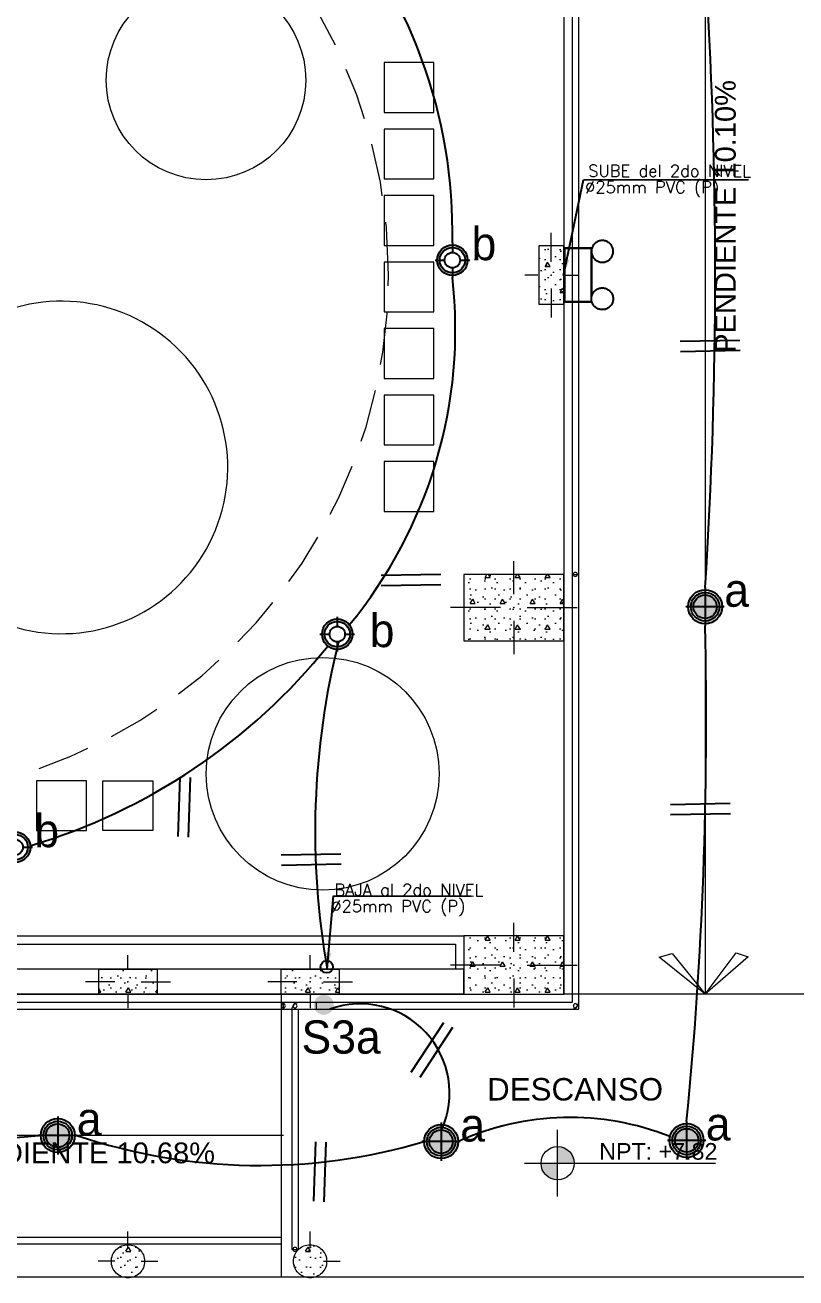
# Model space of a CAD drawing. Header units: feet. Extents: x 2 to 125, y -24 to 91.
# Drawn here: x 83.1 to 87.73, y 42.68 to 50.22 of the extents above; entities that cross this region are included whole.
import ezdxf

# ---------------------------------------------------------------- set-up
doc = ezdxf.new("R2010")
doc.units = ezdxf.units.FT
doc.header["$MEASUREMENT"] = 0
doc.set_wipeout_variables(frame=1)
for name, pattern in [('CONTINUA', [0]), ('HIDDEN', [9.525, 6.35, -3.175]), ('HIDDEN2', [0.1875, 0.125, -0.0625]), ('Wipeout_Contour', [1, 0, -1])]:
    doc.linetypes.add(name, pattern=pattern)
for name, color, linetype in [('ALUMBRADO', 1, 'Continuous'), ('Dimensioning - General', 7, 'Continuous'), ('Structural - Bearing', 7, 'Continuous')]:
    doc.layers.add(name, color=color, linetype=linetype)
for name, color, linetype, lineweight, true_color in [('Annotation - Text_Pen_No__167', 7, 'Continuous', 13, 0x6a6a6a), ('Dimensioning - General_Pen_No__167', 7, 'Continuous', 13, 0x6a6a6a), ('Drawing & Figure_Pen_No__167', 7, 'Continuous', 13, 0x6a6a6a), ('Structural - Bearing_Pen_No__167', 7, 'Continuous', 13, 0x6a6a6a), ('Structural - Bearing_Pen_No__4', 7, 'Continuous', 20, 0x029e21)]:
    doc.layers.add(name, color=color, linetype=linetype, lineweight=lineweight, true_color=true_color)
for name, color, linetype, lineweight in [('corriente debil', 30, 'Continuous', 15), ('Cotas varias El', 253, 'Continuous', 13), ('Drawing & Figure_Pen_No__122', 9, 'Continuous', 13), ('Emergencia', 20, 'Continuous', 25), ('Estructura – Carga_Pen_No__122', 9, 'Continuous', 13), ('Interior - Furniture _Pen_No__1', 7, 'Continuous', 13), ('Interior - Stair & Railing_Pen_No__122', 9, 'Continuous', 13), ('Structural - Bearing_Pen_No__122', 9, 'Continuous', 13), ('TOMACORRIENTE', 5, 'HIDDEN2', 30)]:
    doc.layers.add(name, color=color, linetype=linetype, lineweight=lineweight)
doc.styles.add('01COTAS', font='romans.shx')
doc.styles.add('GENERATED_STYLE_1', font='arial.ttf')
doc.styles.add('GENERATED_STYLE_3', font='romand.shx')
doc.dimstyles.new('DIM-50-PLANTA', dxfattribs={"dimscale": 0.05, "dimtxt": 2, "dimasz": 2, "dimexe": 2, "dimexo": 2, "dimgap": 1, "dimtad": 1, "dimdec": 0, "dimlfac": 1000, "dimdsep": 46, "dimtxsty": '01COTAS', "dimcen": 25, "dimclrd": 9, "dimclre": 9, "dimclrt": 7, "dimadec": 0, "dimazin": 0, "dimtfac": 1, "dimtdec": 0, "dimtmove": 2, "dimatfit": 3, "dimfxl": 1, "dimtolj": 1, "dimtzin": 0, "dimarcsym": 0})
pattern_1 = [(0, (34.1127, 49.8555), (0, 0.3117692), [0.03, -0.15]), (0, (34.2027, 50.01138), (0, 0.3117692), [0.03, -0.15]), (60, (34.1127, 49.8555), (-0.27, 0.1558846), [0.03, -0.15]), (60, (34.2927, 49.8555), (-0.27, 0.1558846), [0.03, -0.15]), (120, (34.1427, 49.8555), (0.27, 0.1558846), [0.03, -0.15]), (120, (34.3227, 49.8555), (0.27, 0.1558846), [0.03, -0.15]), (0, (34.11271, 49.8855), (0, 0.06), [0, -0.06, 0, -0.09]), (45, (34.14271, 49.8855), (-0.04242641, 0.04242641), [0, -0.045, 0, -0.075])]

# ---------------------------------------------------------------- blocks, each defined once
blk = doc.blocks.new('Level Dimension_9', base_point=(52.1859, -6.4848))
at = {"layer": 'Dimensioning - General_Pen_No__167', "linetype": 'Continuous', "lineweight": 13, "true_color": 0x6a6a6a}
for points in [[(52.1859, -6.4848), (52.2859, -6.4848), (52.2783, -6.4466), (52.2566, -6.4141), (52.2242, -6.3925), (52.1859, -6.3848)], [(52.1859, -6.4848), (52.0859, -6.4848), (52.0935, -6.5231), (52.1152, -6.5556), (52.1476, -6.5772), (52.1859, -6.5848)]]:
    blk.add_hatch(color=251, dxfattribs=at).paths.add_polyline_path(points)
at = {"layer": 'Dimensioning - General_Pen_No__167', "color": 251, "linetype": 'Continuous', "lineweight": 13, "true_color": 0x6a6a6a}
for p, q in [((52.1859, -6.6848), (52.1859, -6.2848)), ((51.9859, -6.4848), (53.1344, -6.4848))]:
    blk.add_line(p, q, dxfattribs=at)
blk.add_circle((52.1859, -6.4848), 0.1, dxfattribs=at)
at = {"layer": 'Dimensioning - General_Pen_No__167', "color": 251, "lineweight": 13, "true_color": 0x6a6a6a, "insert": (52.4359, -6.4648), "char_height": 0.1, "attachment_point": 7, "style": 'GENERATED_STYLE_1'}
blk.add_mtext('\\A1;NPT: +7.82', dxfattribs=at)
blk = doc.blocks.new('LED PASILLO')
at = {"layer": 'ALUMBRADO'}
h = blk.add_hatch(color=202, dxfattribs=at)
h.dxf.hatch_style = 1
edge = h.paths.add_edge_path()
edge.add_line((0, 0.1376), (0, -0.1376))
edge.add_line((-0.1376, 0), (0.1376, 0))
edge = h.paths.add_edge_path()
edge.add_line((0, 0), (0, 0.0845))
edge.add_arc((0, 0), 0.0845, 90, 180)
edge.add_line((-0.0845, 0), (0, 0))
edge = h.paths.add_edge_path()
edge.add_line((0.0845, 0), (0, 0))
edge.add_line((0, 0), (0, -0.0845))
edge.add_arc((0, 0), 0.0845, 270, 360)
at = {"layer": 'ALUMBRADO', "color": 202}
for points in [[(0, 0.1376), (0, -0.1376)], [(-0.1376, 0), (0.1376, 0)]]:
    blk.add_lwpolyline(points, dxfattribs=at)
for radius in [0.1222, 0.1028, 0.0845]:
    blk.add_circle((0, 0), radius, dxfattribs=at)
blk = doc.blocks.new('LED')
at = {"layer": 'ALUMBRADO'}
h = blk.add_hatch(color=256, dxfattribs=at)
h.dxf.hatch_style = 1
edge = h.paths.add_edge_path(flags=17)
edge.add_arc((0, 0), 0.135, 0, 360)
edge = h.paths.add_edge_path()
edge.add_arc((0, 0), 0.162, 0, 360)
for points in [[(0, 0.185), (0, 0.082)], [(-0.185, 0), (-0.082, 0)], [(0.082, 0), (0.185, 0)], [(0, -0.082), (0, -0.185)]]:
    blk.add_lwpolyline(points, dxfattribs=at)
at = {"layer": 'ALUMBRADO', "linetype": 'CONTINUA', "ltscale": 0.003}
for radius in [0.162, 0.135, 0.0824]:
    blk.add_circle((0, 0), radius, dxfattribs=at)
blk = doc.blocks.new('Emergencia')
blk.add_lwpolyline([(0, 0), (0, 0)])
at = {"layer": 'Emergencia', "color": 5, "lineweight": 30}
for points in [[(0.25, -0.25), (0.25, 0), (-0.25, 0), (-0.25, -0.25)], [(-0.25, -0.222), (-0.25, -0.25), (0.25, -0.25), (0.25, -0.222)]]:
    blk.add_lwpolyline(points, dxfattribs=at)
at = {"color": 1, "lineweight": 5}
for points in [[(-0.171, -0.263), (-0.164, -0.267), (-0.158, -0.272), (-0.152, -0.277), (-0.146, -0.283), (-0.141, -0.289), (-0.136, -0.295), (-0.132, -0.302), (-0.129, -0.309), (-0.126, -0.316), (-0.123, -0.324), (-0.121, -0.332), (-0.12, -0.34), (-0.12, -0.348), (-0.12, -0.355), (-0.12, -0.363), (-0.121, -0.371), (-0.123, -0.379), (-0.126, -0.387), (-0.129, -0.394), (-0.133, -0.401), (-0.137, -0.408), (-0.141, -0.414), (-0.147, -0.42), (-0.152, -0.426), (-0.158, -0.431), (-0.165, -0.436), (-0.172, -0.44), (-0.179, -0.443), (-0.186, -0.447), (-0.194, -0.449), (-0.201, -0.451), (-0.209, -0.452), (-0.217, -0.453), (-0.225, -0.453), (-0.233, -0.452), (-0.241, -0.451), (-0.249, -0.449), (-0.256, -0.446), (-0.264, -0.443), (-0.271, -0.44), (-0.277, -0.436), (-0.284, -0.431), (-0.29, -0.426), (-0.295, -0.42), (-0.301, -0.414), (-0.305, -0.408), (-0.309, -0.401), (-0.313, -0.394), (-0.316, -0.386), (-0.319, -0.379), (-0.32, -0.371), (-0.322, -0.363), (-0.322, -0.355), (-0.322, -0.347), (-0.322, -0.339), (-0.32, -0.331), (-0.318, -0.324), (-0.316, -0.316), (-0.313, -0.309), (-0.309, -0.302), (-0.305, -0.295), (-0.3, -0.288), (-0.295, -0.282), (-0.29, -0.277), (-0.284, -0.272), (-0.277, -0.267), (-0.27, -0.263), (-0.263, -0.259), (-0.256, -0.256), (-0.248, -0.254), (-0.241, -0.252), (-0.233, -0.251), (-0.225, -0.25), (-0.217, -0.25), (-0.209, -0.251), (-0.201, -0.252), (-0.193, -0.254), (-0.186, -0.256), (-0.178, -0.259)], [(0.171, -0.263), (0.164, -0.267), (0.158, -0.272), (0.152, -0.277), (0.146, -0.283), (0.141, -0.289), (0.136, -0.295), (0.132, -0.302), (0.129, -0.309), (0.126, -0.316), (0.123, -0.324), (0.121, -0.332), (0.12, -0.34), (0.12, -0.348), (0.12, -0.355), (0.12, -0.363), (0.121, -0.371), (0.123, -0.379), (0.126, -0.387), (0.129, -0.394), (0.133, -0.401), (0.137, -0.408), (0.141, -0.414), (0.147, -0.42), (0.152, -0.426), (0.158, -0.431), (0.165, -0.436), (0.172, -0.44), (0.179, -0.443), (0.186, -0.447), (0.194, -0.449), (0.201, -0.451), (0.209, -0.452), (0.217, -0.453), (0.225, -0.453), (0.233, -0.452), (0.241, -0.451), (0.249, -0.449), (0.256, -0.446), (0.264, -0.443), (0.271, -0.44), (0.277, -0.436), (0.284, -0.431), (0.29, -0.426), (0.295, -0.42), (0.301, -0.414), (0.305, -0.408), (0.309, -0.401), (0.313, -0.394), (0.316, -0.386), (0.319, -0.379), (0.32, -0.371), (0.322, -0.363), (0.322, -0.355), (0.322, -0.347), (0.322, -0.339), (0.32, -0.331), (0.318, -0.324), (0.316, -0.316), (0.313, -0.309), (0.309, -0.302), (0.305, -0.295), (0.3, -0.288), (0.295, -0.282), (0.29, -0.277), (0.284, -0.272), (0.277, -0.267), (0.27, -0.263), (0.263, -0.259), (0.256, -0.256), (0.248, -0.254), (0.241, -0.252), (0.233, -0.251), (0.225, -0.25), (0.217, -0.25), (0.209, -0.251), (0.201, -0.252), (0.193, -0.254), (0.186, -0.256), (0.178, -0.259)]]:
    blk.add_wipeout(points, dxfattribs=at).dxf.layer = 'Emergencia'
at = {"layer": 'Emergencia', "color": 30, "true_color": 0xf26722}
for points in [[(-0.171, -0.263), (-0.164, -0.267), (-0.158, -0.272), (-0.152, -0.277), (-0.146, -0.283), (-0.141, -0.289), (-0.136, -0.295), (-0.132, -0.302), (-0.129, -0.309), (-0.126, -0.316), (-0.123, -0.324), (-0.121, -0.332), (-0.12, -0.34), (-0.12, -0.348), (-0.12, -0.355), (-0.12, -0.363), (-0.121, -0.371), (-0.123, -0.379), (-0.126, -0.387), (-0.129, -0.394), (-0.133, -0.401), (-0.137, -0.408), (-0.141, -0.414), (-0.147, -0.42), (-0.152, -0.426), (-0.158, -0.431), (-0.165, -0.436), (-0.172, -0.44), (-0.179, -0.443), (-0.186, -0.447), (-0.194, -0.449), (-0.201, -0.451), (-0.209, -0.452), (-0.217, -0.453), (-0.225, -0.453), (-0.233, -0.452), (-0.241, -0.451), (-0.249, -0.449), (-0.256, -0.446), (-0.264, -0.443), (-0.271, -0.44), (-0.277, -0.436), (-0.284, -0.431), (-0.29, -0.426), (-0.295, -0.42), (-0.301, -0.414), (-0.305, -0.408), (-0.309, -0.401), (-0.313, -0.394), (-0.316, -0.386), (-0.319, -0.379), (-0.32, -0.371), (-0.322, -0.363), (-0.322, -0.355), (-0.322, -0.347), (-0.322, -0.339), (-0.32, -0.331), (-0.318, -0.324), (-0.316, -0.316), (-0.313, -0.309), (-0.309, -0.302), (-0.305, -0.295), (-0.3, -0.288), (-0.295, -0.282), (-0.29, -0.277), (-0.284, -0.272), (-0.277, -0.267), (-0.27, -0.263), (-0.263, -0.259), (-0.256, -0.256), (-0.248, -0.254), (-0.241, -0.252), (-0.233, -0.251), (-0.225, -0.25), (-0.217, -0.25), (-0.209, -0.251), (-0.201, -0.252), (-0.193, -0.254), (-0.186, -0.256), (-0.178, -0.259)], [(0.171, -0.263), (0.164, -0.267), (0.158, -0.272), (0.152, -0.277), (0.146, -0.283), (0.141, -0.289), (0.136, -0.295), (0.132, -0.302), (0.129, -0.309), (0.126, -0.316), (0.123, -0.324), (0.121, -0.332), (0.12, -0.34), (0.12, -0.348), (0.12, -0.355), (0.12, -0.363), (0.121, -0.371), (0.123, -0.379), (0.126, -0.387), (0.129, -0.394), (0.133, -0.401), (0.137, -0.408), (0.141, -0.414), (0.147, -0.42), (0.152, -0.426), (0.158, -0.431), (0.165, -0.436), (0.172, -0.44), (0.179, -0.443), (0.186, -0.447), (0.194, -0.449), (0.201, -0.451), (0.209, -0.452), (0.217, -0.453), (0.225, -0.453), (0.233, -0.452), (0.241, -0.451), (0.249, -0.449), (0.256, -0.446), (0.264, -0.443), (0.271, -0.44), (0.277, -0.436), (0.284, -0.431), (0.29, -0.426), (0.295, -0.42), (0.301, -0.414), (0.305, -0.408), (0.309, -0.401), (0.313, -0.394), (0.316, -0.386), (0.319, -0.379), (0.32, -0.371), (0.322, -0.363), (0.322, -0.355), (0.322, -0.347), (0.322, -0.339), (0.32, -0.331), (0.318, -0.324), (0.316, -0.316), (0.313, -0.309), (0.309, -0.302), (0.305, -0.295), (0.3, -0.288), (0.295, -0.282), (0.29, -0.277), (0.284, -0.272), (0.277, -0.267), (0.27, -0.263), (0.263, -0.259), (0.256, -0.256), (0.248, -0.254), (0.241, -0.252), (0.233, -0.251), (0.225, -0.25), (0.217, -0.25), (0.209, -0.251), (0.201, -0.252), (0.193, -0.254), (0.186, -0.256), (0.178, -0.259)]]:
    blk.add_lwpolyline(points, close=True, dxfattribs=at)

msp = doc.modelspace()

# ---------------------------------------------------------------- hatches: boundary and pattern name
at = {"layer": 'Cotas varias El'}
h = msp.add_hatch(dxfattribs=at)
h.set_pattern_fill('STRUCTURAL_CONCRETE', color=256, style=0, pattern_type=2)
h.set_pattern_definition(pattern_1)
h.paths.add_polyline_path([(83.6153, 42.7808, 0.414214), (83.7153, 42.6808, 0.414214), (83.8153, 42.7808, 0.414214), (83.7153, 42.8808, 0.414214)])
h = msp.add_hatch(dxfattribs=at)
h.set_pattern_fill('STRUCTURAL_CONCRETE', color=256, style=0, pattern_type=2)
h.set_pattern_definition(pattern_1)
h.paths.add_polyline_path([(84.7103, 42.7808, 0.414214), (84.8103, 42.6808, 0.414214), (84.9103, 42.7808, 0.414214), (84.8103, 42.8808, 0.414214)])

# ---------------------------------------------------------------- linework, layer by layer
at = {"layer": 'ALUMBRADO', "color": 114, "lineweight": 25}
for points in [[(87.0358, 48.3148), (87.3946, 48.3213)], [(87.0367, 48.2534), (87.3956, 48.2599)], [(85.2366, 46.907), (85.5955, 46.9134)], [(85.2376, 46.8455), (85.5964, 46.852)], [(84.0173, 45.3349), (84.0297, 45.6936)], [(84.0787, 45.3326), (84.0911, 45.6913)], [(86.9771, 45.5289), (87.3359, 45.5354)], [(86.978, 45.4675), (87.3369, 45.4739)], [(84.6363, 45.2255), (84.9952, 45.232)], [(84.6373, 45.1641), (84.9961, 45.1706)], [(85.4177, 43.9175), (85.6147, 44.2175)], [(85.4716, 43.8884), (85.6686, 44.1884)], [(84.8326, 43.1416), (84.845, 43.5003)], [(84.894, 43.1394), (84.9064, 43.4981)]]:
    msp.add_lwpolyline(points, dxfattribs=at)
at = {"layer": 'ALUMBRADO', "linetype": 'CONTINUA', "lineweight": 25}
for centre, radius, start, end in [((82.6218, 48.9672), 3.0446, 358.85236, 41.34902), ((58.0729, 48.7157), 29.1732, 356.2994, 3.7006), ((82.8926, 48.3841), 2.7909, 320.49253, 6.44791), ((62.3537, 46.0369), 24.8381, 354.42246, 1.30509), ((82.0931, 48.7568), 3.6271, 286.58013, 321.13547), ((85.1121, 43.7927), 0.5367, 335.66291, 109.90822), ((82.5538, 50.6673), 7.1572, 253.08663, 275.00029), ((86.3726, 42.0154), 1.6306, 68.33704, 114.35517), ((84.5093, 46.8183), 3.4609, 251.44048, 286.55784)]:
    msp.add_arc(centre, radius, start, end, dxfattribs=at)
at = {"layer": 'Cotas varias El'}
for p, q in [((88.0353, 44.3874), (86.3353, 44.3874)), ((84.6497, 44.3374), (82.1525, 44.3374)), ((84.6497, 44.3374), (82.1525, 44.3374)), ((84.6497, 44.3374), (82.1525, 44.3374)), ((84.6497, 44.3374), (82.1525, 44.3374)), ((84.6496, 44.3374), (82.1527, 44.3373)), ((84.6496, 44.3374), (82.1527, 44.3373)), ((84.6496, 44.3374), (82.1527, 44.3373)), ((84.6496, 44.3374), (82.1527, 44.3373)), ((82.1525, 44.2974), (84.6497, 44.2974)), ((82.1525, 44.2974), (84.6497, 44.2974)), ((82.1525, 44.2974), (84.6497, 44.2974)), ((82.1525, 44.2974), (84.6497, 44.2974)), ((82.1527, 44.2973), (84.6496, 44.2974)), ((82.1527, 44.2973), (84.6496, 44.2974)), ((82.1527, 44.2973), (84.6496, 44.2974)), ((82.1527, 44.2973), (84.6496, 44.2974)), ((84.6997, 44.2513), (84.6997, 42.8525)), ((84.6997, 44.2513), (84.6997, 42.8525)), ((84.6997, 44.2513), (84.6997, 42.8525)), ((84.6997, 44.2513), (84.6997, 42.8525)), ((84.7397, 42.8525), (84.7397, 44.2513)), ((84.7397, 42.8525), (84.7397, 44.2513)), ((84.7397, 42.8525), (84.7397, 44.2513)), ((84.7397, 42.8525), (84.7397, 44.2513)), ((83.7153, 42.8608), (83.7153, 42.9608)), ((84.8103, 42.8608), (84.8103, 42.9608)), ((84.6353, 42.925), (82.1522, 42.925)), ((84.6353, 42.925), (82.1522, 42.925)), ((82.1522, 42.885), (84.6353, 42.885)), ((84.6997, 42.8525), (84.7397, 42.8525)), ((83.6353, 42.7808), (83.5353, 42.7808)), ((83.7953, 42.7808), (83.8953, 42.7808)), ((84.8903, 42.7808), (84.9903, 42.7808))]:
    msp.add_line(p, q, dxfattribs=at)
for points in [[(88.0353, 54.7374), (82.1407, 54.7374, 1.000452), (82.1407, 42.6874), (88.0353, 42.6874)], [(85.7353, 52.6874), (82.7403, 52.6874), (82.1403, 52.6874, 1.000253), (82.1403, 44.7374), (85.7353, 44.7374), (85.7353, 44.3874), (82.1403, 44.3874, -0.414993), (77.8153, 48.7124, -0.414599), (82.1403, 53.0374), (85.7353, 53.0374)], [(85.7353, 44.5374), (84.6353, 44.5374), (82.1393, 44.536, -1), (82.1393, 52.8888), (86.3353, 52.8888), (86.3353, 53.0374), (82.1403, 53.0374, 0.414993), (77.8153, 48.7124, 0.413351), (82.1403, 44.3874), (85.7353, 44.3874)], [(85.7353, 52.7374), (82.7403, 52.7374), (82.1403, 52.7374, 1.000252), (82.1403, 44.6874), (85.6853, 44.6874), (85.6853, 44.5374), (82.1403, 44.5374, -0.414998), (77.9629, 48.7124, -0.414603), (82.1393, 52.8888), (85.7353, 52.8873)], [(83.6153, 42.7808, -0.414214), (83.7153, 42.8808, -0.414214), (83.8153, 42.7808, -0.414214), (83.7153, 42.6808, -0.414214)], [(84.7103, 42.7808, -0.414214), (84.8103, 42.8808, -0.414214), (84.9103, 42.7808, -0.414214), (84.8103, 42.6808, -0.414214)], [(84.7077, 42.8525, 1), (84.7317, 42.8525, 1)]]:
    msp.add_lwpolyline(points, format="xyb", close=True, dxfattribs=at)
msp.add_lwpolyline([(84.6353, 42.6874), (88.0353, 42.6874), (88.0353, 44.3874), (84.6353, 44.3874)], close=True, dxfattribs=at)
msp.add_point((83.7153, 42.7808), dxfattribs=at)
at = {"layer": 'Drawing & Figure_Pen_No__122', "color": 9, "linetype": 'Continuous', "lineweight": 13}
for centre, radius in [((84.1845, 49.8855), 0.6), ((84.886, 45.7129), 0.7)]:
    msp.add_circle(centre, radius, dxfattribs=at)
msp.add_arc((83.3151, 47.5555), 1, 183.34919, 127.40075, dxfattribs=at)
at = {"layer": 'Drawing & Figure_Pen_No__167', "color": 251, "linetype": 'Continuous', "lineweight": 13, "true_color": 0x6a6a6a}
for p, q in [((87.1853, 53.0374), (87.1853, 44.3874)), ((84.6497, 43.5374), (82.1397, 43.5374))]:
    msp.add_line(p, q, dxfattribs=at)
at = {"layer": 'Estructura – Carga_Pen_No__122', "color": 9, "linetype": 'Continuous', "lineweight": 13}
for points in [[(85.2548, 49.9907), (85.2548, 49.6907), (85.5548, 49.6907), (85.5548, 49.9907)], [(85.5548, 49.5907), (85.2548, 49.5907), (85.2548, 49.2907), (85.5548, 49.2907)], [(85.2548, 49.1907), (85.2548, 48.8907), (85.5548, 48.8907), (85.5548, 49.1907)], [(85.2548, 48.4907), (85.5548, 48.4907), (85.5548, 48.7907), (85.2548, 48.7907)], [(85.2548, 48.3907), (85.2548, 48.0907), (85.5548, 48.0907), (85.5548, 48.3907)], [(85.2548, 47.6907), (85.5548, 47.6907), (85.5548, 47.9907), (85.2548, 47.9907)], [(85.2548, 47.2907), (85.5548, 47.2907), (85.5548, 47.5907), (85.2548, 47.5907)], [(83.4651, 45.671), (83.1651, 45.671), (83.1651, 45.371), (83.4651, 45.371)], [(83.8651, 45.371), (83.5651, 45.371), (83.5651, 45.671), (83.8651, 45.671)]]:
    msp.add_lwpolyline(points, close=True, dxfattribs=at)
at = {"layer": 'Interior - Furniture _Pen_No__1', "color": 7, "linetype": 'Continuous', "lineweight": 13}
msp.add_line((86.3353, 53.0374), (86.3353, 44.3874), dxfattribs=at)
at = {"layer": 'Interior - Stair & Railing_Pen_No__122', "color": 9, "linetype": 'Continuous', "lineweight": 13}
for p, q in [((86.3874, 53.0403), (86.3853, 44.3374)), ((86.3874, 53.0403), (86.3853, 44.3374)), ((86.3874, 53.0403), (86.3853, 44.3374)), ((86.3853, 53.0377), (86.3853, 46.9124)), ((86.3853, 53.0377), (86.3853, 46.9124)), ((86.3853, 53.0377), (86.3853, 46.9124)), ((86.3874, 53.0367), (86.3853, 44.3594)), ((86.3853, 53.034), (86.3853, 46.9124)), ((86.4253, 44.3303), (86.4274, 53.0403)), ((86.4253, 44.3303), (86.4274, 53.0403)), ((86.4253, 44.3303), (86.4274, 53.0403)), ((86.4253, 46.9124), (86.4253, 53.0377)), ((86.4253, 46.9124), (86.4253, 53.0377)), ((86.4253, 46.9124), (86.4253, 53.0377)), ((86.4253, 44.3594), (86.4274, 53.0366)), ((86.4253, 46.9124), (86.4253, 53.034)), ((86.3853, 46.9124), (86.3853, 46.7137)), ((86.3853, 46.9124), (86.3853, 46.7137)), ((86.3853, 46.9124), (86.3853, 44.3874)), ((86.3853, 46.9124), (86.4253, 46.9124)), ((86.4253, 46.7137), (86.4253, 46.9124)), ((86.4253, 46.7137), (86.4253, 46.9124)), ((86.4253, 44.3816), (86.4253, 46.9124)), ((84.8487, 44.3374), (84.6496, 44.3374)), ((84.8487, 44.3374), (84.6496, 44.3374)), ((84.8487, 44.3374), (84.6496, 44.3374)), ((84.6496, 44.2974), (84.6496, 44.3374)), ((84.8485, 44.3374), (84.6497, 44.3374)), ((84.8485, 44.3374), (84.6497, 44.3374)), ((84.8485, 44.3374), (84.6497, 44.3374)), ((84.6497, 44.2974), (84.6497, 44.3374)), ((84.7055, 44.315), (84.7022, 44.307)), ((84.7055, 44.315), (84.7022, 44.307)), ((84.7055, 44.315), (84.7022, 44.307)), ((84.7055, 44.315), (84.7022, 44.307)), ((84.7127, 44.3243), (84.7055, 44.315)), ((84.7127, 44.3243), (84.7055, 44.315)), ((84.7127, 44.3243), (84.7055, 44.315)), ((84.7127, 44.3243), (84.7055, 44.315)), ((84.7221, 44.3315), (84.7127, 44.3243)), ((84.7221, 44.3315), (84.7127, 44.3243)), ((84.7221, 44.3315), (84.7127, 44.3243)), ((84.7221, 44.3315), (84.7127, 44.3243)), ((84.733, 44.336), (84.7221, 44.3315)), ((84.733, 44.336), (84.7221, 44.3315)), ((84.733, 44.336), (84.7221, 44.3315)), ((84.733, 44.336), (84.7221, 44.3315)), ((84.7433, 44.3374), (84.733, 44.336)), ((84.7433, 44.3374), (84.733, 44.336)), ((84.7433, 44.3374), (84.733, 44.336)), ((84.7433, 44.3374), (84.733, 44.336)), ((84.7447, 44.3374), (84.7433, 44.3374)), ((84.7447, 44.3374), (84.7433, 44.3374)), ((84.7447, 44.3374), (84.7433, 44.3374)), ((84.7447, 44.3374), (84.7433, 44.3374)), ((84.7607, 44.3374), (84.7447, 44.3374)), ((84.7607, 44.3374), (84.7447, 44.3374)), ((84.7607, 44.3374), (84.7447, 44.3374)), ((84.7607, 44.3374), (84.7447, 44.3374)), ((86.3406, 44.3374), (84.7607, 44.3374)), ((86.3406, 44.3374), (84.7607, 44.3374)), ((86.3406, 44.3374), (84.7607, 44.3374)), ((86.337, 44.3374), (84.7607, 44.3374)), ((84.8485, 44.2974), (84.8485, 44.3374)), ((84.8485, 44.2974), (84.8485, 44.3374)), ((84.8485, 44.2974), (84.8485, 44.3374)), ((84.8487, 44.2974), (84.8487, 44.3374)), ((84.8487, 44.2974), (84.8487, 44.3374)), ((84.8487, 44.2974), (84.8487, 44.3374)), ((86.3535, 44.3374), (86.337, 44.3374)), ((86.3535, 44.3374), (86.3406, 44.3374)), ((86.3535, 44.3374), (86.3406, 44.3374)), ((86.3535, 44.3374), (86.3406, 44.3374)), ((86.357, 44.3374), (86.3535, 44.3374)), ((86.357, 44.3374), (86.3535, 44.3374)), ((86.357, 44.3374), (86.3535, 44.3374)), ((86.357, 44.3374), (86.3535, 44.3374)), ((86.3794, 44.3374), (86.357, 44.3374)), ((86.3794, 44.3374), (86.357, 44.3374)), ((86.3794, 44.3374), (86.357, 44.3374)), ((86.3786, 44.3374), (86.357, 44.3374)), ((86.3812, 44.3377), (86.3786, 44.3374)), ((86.3786, 44.3374), (86.3786, 44.3374)), ((86.3853, 44.3374), (86.3794, 44.3374)), ((86.3853, 44.3374), (86.3794, 44.3374)), ((86.3853, 44.3374), (86.3794, 44.3374)), ((86.3824, 44.3382), (86.3812, 44.3377)), ((86.3835, 44.3391), (86.3824, 44.3382)), ((86.3844, 44.3402), (86.3835, 44.3391)), ((86.3849, 44.3415), (86.3844, 44.3402)), ((86.3853, 44.3442), (86.3849, 44.3415)), ((86.3853, 44.3594), (86.3853, 44.3442)), ((86.4027, 44.3034), (86.4121, 44.3106)), ((86.4121, 44.3106), (86.4193, 44.3201)), ((86.4193, 44.3201), (86.4239, 44.331)), ((86.4239, 44.331), (86.4253, 44.3415)), ((86.4253, 44.3428), (86.4253, 44.3594)), ((86.4253, 44.3415), (86.4253, 44.3428)), ((86.4253, 44.3174), (86.4253, 44.3303)), ((86.4253, 44.3174), (86.4253, 44.3303)), ((86.4253, 44.3174), (86.4253, 44.3303)), ((86.4253, 44.2974), (86.4253, 44.3174)), ((86.4253, 44.2974), (86.4253, 44.3174)), ((86.4253, 44.2974), (86.4253, 44.3174)), ((84.6496, 44.2974), (84.8487, 44.2974)), ((84.6496, 44.2974), (84.8487, 44.2974)), ((84.6496, 44.2974), (84.8487, 44.2974)), ((84.6497, 44.2974), (84.8485, 44.2974)), ((84.6497, 44.2974), (84.8485, 44.2974)), ((84.6497, 44.2974), (84.8485, 44.2974)), ((84.701, 44.3041), (84.6997, 44.2937)), ((84.701, 44.3041), (84.6997, 44.2937)), ((84.701, 44.3041), (84.6997, 44.2937)), ((84.701, 44.3041), (84.6997, 44.2937)), ((84.6997, 44.2937), (84.6997, 44.2674)), ((84.6997, 44.2937), (84.6997, 44.2674)), ((84.6997, 44.2937), (84.6997, 44.2674)), ((84.6997, 44.2937), (84.6997, 44.2674)), ((84.6997, 44.2674), (84.6997, 44.2673)), ((84.6997, 44.2674), (84.6997, 44.2673)), ((84.6997, 44.2674), (84.6997, 44.2673)), ((84.6997, 44.2674), (84.6997, 44.2673)), ((84.6997, 44.2673), (84.6997, 44.2513)), ((84.6997, 44.2673), (84.6997, 44.2513)), ((84.6997, 44.2673), (84.6997, 44.2513)), ((84.6997, 44.2673), (84.6997, 44.2513)), ((84.7022, 44.307), (84.701, 44.3041)), ((84.7022, 44.307), (84.701, 44.3041)), ((84.7022, 44.307), (84.701, 44.3041)), ((84.7022, 44.307), (84.701, 44.3041)), ((84.7397, 44.2915), (84.74, 44.2936)), ((84.7397, 44.2915), (84.74, 44.2936)), ((84.7397, 44.2915), (84.74, 44.2936)), ((84.7397, 44.2915), (84.74, 44.2936)), ((84.7397, 44.2911), (84.7397, 44.2915)), ((84.7397, 44.2911), (84.7397, 44.2915)), ((84.7397, 44.2911), (84.7397, 44.2915)), ((84.7397, 44.2911), (84.7397, 44.2915)), ((84.7397, 44.2674), (84.7397, 44.2911)), ((84.7397, 44.2674), (84.7397, 44.2911)), ((84.7397, 44.2674), (84.7397, 44.2911)), ((84.7397, 44.2674), (84.7397, 44.2911)), ((84.7397, 44.2673), (84.7397, 44.2674)), ((84.7397, 44.2673), (84.7397, 44.2674)), ((84.7397, 44.2673), (84.7397, 44.2674)), ((84.7397, 44.2673), (84.7397, 44.2674)), ((84.7397, 44.2513), (84.7397, 44.2673)), ((84.7397, 44.2513), (84.7397, 44.2673)), ((84.7397, 44.2513), (84.7397, 44.2673)), ((84.7397, 44.2513), (84.7397, 44.2673)), ((84.74, 44.2936), (84.7405, 44.2948)), ((84.74, 44.2936), (84.7405, 44.2948)), ((84.74, 44.2936), (84.7405, 44.2948)), ((84.74, 44.2936), (84.7405, 44.2948)), ((84.7405, 44.2948), (84.7412, 44.2958)), ((84.7405, 44.2948), (84.7412, 44.2958)), ((84.7405, 44.2948), (84.7412, 44.2958)), ((84.7405, 44.2948), (84.7412, 44.2958)), ((84.7412, 44.2958), (84.7422, 44.2966)), ((84.7412, 44.2958), (84.7422, 44.2966)), ((84.7412, 44.2958), (84.7422, 44.2966)), ((84.7412, 44.2958), (84.7422, 44.2966)), ((84.7422, 44.2966), (84.7434, 44.297)), ((84.7422, 44.2966), (84.7434, 44.297)), ((84.7422, 44.2966), (84.7434, 44.297)), ((84.7422, 44.2966), (84.7434, 44.297)), ((84.7434, 44.297), (84.746, 44.2974)), ((84.7434, 44.297), (84.746, 44.2974)), ((84.7434, 44.297), (84.746, 44.2974)), ((84.7434, 44.297), (84.746, 44.2974)), ((84.746, 44.2974), (84.7607, 44.2974)), ((84.746, 44.2974), (84.7607, 44.2974)), ((84.746, 44.2974), (84.7607, 44.2974)), ((84.746, 44.2974), (84.7607, 44.2974)), ((84.7607, 44.2974), (86.3406, 44.2974)), ((84.7607, 44.2974), (86.3406, 44.2974)), ((84.7607, 44.2974), (86.3406, 44.2974)), ((84.7607, 44.2974), (86.337, 44.2974)), ((86.337, 44.2974), (86.3535, 44.2974)), ((86.3406, 44.2974), (86.3535, 44.2974)), ((86.3406, 44.2974), (86.3535, 44.2974)), ((86.3406, 44.2974), (86.3535, 44.2974)), ((86.3535, 44.2974), (86.357, 44.2974)), ((86.3535, 44.2974), (86.357, 44.2974)), ((86.3535, 44.2974), (86.357, 44.2974)), ((86.3535, 44.2974), (86.357, 44.2974)), ((86.357, 44.2974), (86.3794, 44.2974)), ((86.357, 44.2974), (86.3794, 44.2974)), ((86.357, 44.2974), (86.3794, 44.2974)), ((86.357, 44.2974), (86.3812, 44.2974)), ((86.3794, 44.2974), (86.4253, 44.2974)), ((86.3794, 44.2974), (86.4253, 44.2974)), ((86.3794, 44.2974), (86.4253, 44.2974)), ((86.3812, 44.2974), (86.3917, 44.2988)), ((86.3917, 44.2988), (86.3943, 44.2998)), ((86.3943, 44.2998), (86.4027, 44.3034))]:
    msp.add_line(p, q, dxfattribs=at)
for points in [[(86.3933, 46.9124, 1), (86.4173, 46.9124, 1)], [(84.6496, 44.3294, 1), (84.6496, 44.3054, 1)], [(84.6497, 44.3294, 1), (84.6497, 44.3054, 1)], [(84.7197, 44.3294, 1), (84.7197, 44.3054, 1)], [(86.3933, 44.3174, 1), (86.4173, 44.3174, 1)]]:
    msp.add_lwpolyline(points, format="xyb", close=True, dxfattribs=at)
at = {"layer": 'Structural - Bearing_Pen_No__167', "color": 251, "linetype": 'Continuous', "lineweight": 13, "true_color": 0x6a6a6a}
for p, q in [((86.9093, 44.6101), (86.9876, 44.6329)), ((87.1853, 44.3874), (86.9093, 44.6101)), ((86.9876, 44.6329), (87.1853, 44.3874)), ((87.1853, 44.3874), (87.3715, 44.6361)), ((87.4436, 44.6117), (87.1853, 44.3874)), ((87.3715, 44.6361), (87.4436, 44.6117))]:
    msp.add_line(p, q, dxfattribs=at)
at = {"layer": 'Structural - Bearing_Pen_No__4', "color": 104, "linetype": 'HIDDEN', "lineweight": 20, "ltscale": 0.05, "true_color": 0x029e21}
msp.add_lwpolyline([(79.1819, 49.8177, 1.19707), (85.2823, 48.7145, 0.831228), (79.1928, 49.8465)], format="xyb", dxfattribs=at)

# ---------------------------------------------------------------- block references
at = {"layer": 'ALUMBRADO', "xscale": 0.5646712500000001, "yscale": 0.5646712500000001, "zscale": 0.5646712500000001}
for p in [(85.6658, 48.8019), (84.9735, 46.5528), (83.0372, 45.2714)]:
    msp.add_blockref('LED', p, dxfattribs=at)
at = {"layer": 'Dimensioning - General', "color": 251, "lineweight": 13, "true_color": 0x6a6a6a}
msp.add_blockref('Level Dimension_9', (86.2986, 43.3707), dxfattribs=at)
at = {"layer": 'TOMACORRIENTE', "xscale": 0.8365500000000002, "yscale": 0.8365500000000002, "zscale": 0.8365500000000002, "rotation": 270}
for p in [(87.1853, 46.7177), (83.2927, 43.5374), (85.5979, 43.5009), (87.0741, 43.5078)]:
    msp.add_blockref('LED PASILLO', p, dxfattribs=at)

# ---------------------------------------------------------------- texts
at = {"layer": 'ALUMBRADO', "color": 102, "lineweight": 25}
for s, p in [('b', (85.7809, 48.8019)), ('a', (87.3003, 46.7177)), ('b', (85.1686, 46.4749)), ('b', (83.1523, 45.2714)), ('S3a', (84.7589, 44.0299)), ('a', (83.4077, 43.5374)), ('a', (85.7129, 43.5009)), ('a', (87.1892, 43.5078))]:
    msp.add_text(s, height=0.2, dxfattribs=at).set_placement(p)
at = {"layer": 'Annotation - Text_Pen_No__167', "color": 251, "linetype": 'Continuous', "lineweight": 13, "true_color": 0x6a6a6a, "insert": (87.244, 49.0652), "char_height": 0.125, "attachment_point": 2, "rotation": 90, "style": 'GENERATED_STYLE_1'}
msp.add_mtext('\\A1;PENDIENTE 10.10%', dxfattribs=at)
at = {"layer": 'Annotation - Text_Pen_No__167', "color": 251, "linetype": 'Continuous', "lineweight": 13, "true_color": 0x6a6a6a, "insert": (83.4185, 43.4956), "char_height": 0.125, "attachment_point": 2, "style": 'GENERATED_STYLE_1'}
msp.add_mtext('\\A1;PENDIENTE 10.68%', dxfattribs=at)
at = {"layer": 'corriente debil', "style": 'GENERATED_STYLE_3'}
for s, p in [('SUBE del 2do NIVEL', (86.482, 49.3036)), ('Ø25mm PVC (P)', (86.4636, 49.2058)), ('BAJA al 2do NIVEL', (84.9559, 44.9791)), ('Ø25mm PVC (P)', (84.9375, 44.8813))]:
    msp.add_text(s, height=0.072036, rotation=359.92058, dxfattribs=at).set_placement(p)
at = {"layer": 'Cotas varias El', "insert": (86.4031, 43.883), "char_height": 0.135, "attachment_point": 2, "style": 'GENERATED_STYLE_1'}
msp.add_mtext('\\A1;DESCANSO', dxfattribs=at)

# ---------------------------------------------------------------- next in the draw order: wipeouts: each hides what was drawn before it
msp.add_wipeout([(83.5403, 44.5374), (83.5403, 44.3874), (83.8903, 44.3874), (83.8903, 44.5374)]).dxf.layer = 'Cotas varias El'
at = {"color": 254, "linetype": 'Wipeout_Contour', "lineweight": 0, "ltscale": 208.651363}
msp.add_wipeout([(86.1853, 48.8874), (86.1853, 48.5374), (86.3353, 48.5374), (86.3353, 48.8874)], dxfattribs=at).dxf.layer = 'Structural - Bearing'
at = {"color": 254, "linetype": 'Wipeout_Contour', "lineweight": 0, "ltscale": 208.08279}
msp.add_wipeout([(85.7353, 46.5124), (86.3353, 46.5124), (86.3353, 46.9124), (85.7353, 46.9124)], dxfattribs=at).dxf.layer = 'Structural - Bearing'
at = {"color": 254, "linetype": 'Wipeout_Contour', "lineweight": 0, "ltscale": 208.7793}
msp.add_wipeout([(85.7353, 44.3874), (86.3353, 44.3874), (86.3353, 44.7374), (85.7353, 44.7374)], dxfattribs=at).dxf.layer = 'Structural - Bearing'
at = {"color": 254, "linetype": 'Wipeout_Contour', "lineweight": 0, "ltscale": 203.945551}
msp.add_wipeout([(84.6353, 44.5374), (84.6353, 44.3874), (84.9853, 44.3874), (84.9853, 44.5374)], dxfattribs=at).dxf.layer = 'Structural - Bearing'

# ---------------------------------------------------------------- next in the draw order: hatches: boundary and pattern name
at = {"layer": 'ALUMBRADO', "lineweight": 25}
h = msp.add_hatch(color=102, dxfattribs=at)
h.dxf.hatch_style = 1
h.paths.add_polyline_path([(84.8326, 44.3234, -1), (84.9526, 44.3234, -1)])
at = {"layer": 'Cotas varias El'}
h = msp.add_hatch(dxfattribs=at)
h.set_pattern_fill('STRUCTURAL_CONCRETE', color=256, style=0, pattern_type=2)
h.set_pattern_definition(pattern_1)
h.paths.add_polyline_path([(83.5403, 44.5374), (83.5403, 44.3874), (83.8903, 44.3874), (83.8903, 44.5374)])
at = {"layer": 'Structural - Bearing_Pen_No__122', "linetype": 'Continuous', "lineweight": 13}
h = msp.add_hatch(dxfattribs=at)
h.set_pattern_fill('STRUCTURAL_CONCRETE', color=9, style=0, pattern_type=2)
h.set_pattern_definition(pattern_1)
h.paths.add_polyline_path([(86.1853, 48.8874), (86.1853, 48.5374), (86.3353, 48.5374), (86.3353, 48.8874)])
h = msp.add_hatch(dxfattribs=at)
h.set_pattern_fill('STRUCTURAL_CONCRETE', color=9, style=0, pattern_type=2)
h.set_pattern_definition(pattern_1)
h.paths.add_polyline_path([(85.7353, 46.5124), (86.3353, 46.5124), (86.3353, 46.9124), (85.7353, 46.9124)])
h = msp.add_hatch(dxfattribs=at)
h.set_pattern_fill('STRUCTURAL_CONCRETE', color=9, style=0, pattern_type=2)
h.set_pattern_definition(pattern_1)
h.paths.add_polyline_path([(85.7353, 44.3874), (86.3353, 44.3874), (86.3353, 44.7374), (85.7353, 44.7374)])
h = msp.add_hatch(dxfattribs=at)
h.set_pattern_fill('STRUCTURAL_CONCRETE', color=9, style=0, pattern_type=2)
h.set_pattern_definition(pattern_1)
h.paths.add_polyline_path([(84.6353, 44.5374), (84.6353, 44.3874), (84.9853, 44.3874), (84.9853, 44.5374)])

# ---------------------------------------------------------------- next in the draw order: linework, layer by layer
at = {"layer": 'ALUMBRADO', "linetype": 'CONTINUA', "lineweight": 25}
msp.add_circle((84.9101, 44.5521), 0.037, dxfattribs=at)
msp.add_arc((89.5561, 45.3652), 4.7156, 165.98936, 190.11034, dxfattribs=at)
at = {"layer": 'Cotas varias El'}
for p, q in [((83.7153, 44.5424), (83.7153, 44.6224)), ((83.6353, 44.4624), (83.4603, 44.4624)), ((83.7953, 44.4624), (83.9703, 44.4624)), ((83.7153, 44.3824), (83.7153, 44.3024))]:
    msp.add_line(p, q, dxfattribs=at)
for points in [[(86.1853, 48.8874), (86.1853, 48.5374), (86.3353, 48.5374), (86.3353, 48.8874)], [(85.7353, 46.5124), (86.3353, 46.5124), (86.3353, 46.9124), (85.7353, 46.9124)], [(85.7353, 44.3874), (86.3353, 44.3874), (86.3353, 44.7374), (85.7353, 44.7374)], [(83.5403, 44.5374), (83.8903, 44.5374), (83.8903, 44.3874), (83.5403, 44.3874)], [(84.6353, 44.5374), (84.9853, 44.5374), (84.9853, 44.3874), (84.6353, 44.3874)]]:
    msp.add_lwpolyline(points, close=True, dxfattribs=at)
msp.add_point((83.7153, 44.4624), dxfattribs=at)
at = {"layer": 'Structural - Bearing_Pen_No__167', "color": 251, "linetype": 'Continuous', "lineweight": 13, "true_color": 0x6a6a6a}
for p, q in [((86.2603, 48.7924), (86.2603, 48.9674)), ((86.1803, 48.7124), (86.1003, 48.7124)), ((86.3403, 48.7124), (86.4203, 48.7124)), ((86.2603, 48.6324), (86.2603, 48.4574)), ((86.0353, 46.7924), (86.0353, 46.9924)), ((85.9553, 46.7124), (85.6553, 46.7124)), ((86.1153, 46.7124), (86.4153, 46.7124)), ((86.0353, 46.6324), (86.0353, 46.4324)), ((86.0353, 44.6424), (86.0353, 44.8174)), ((84.8103, 44.5424), (84.8103, 44.6224)), ((85.9553, 44.5624), (85.6553, 44.5624)), ((86.1153, 44.5624), (86.4153, 44.5624)), ((84.7303, 44.4624), (84.5553, 44.4624)), ((84.8903, 44.4624), (85.0653, 44.4624)), ((86.0353, 44.4824), (86.0353, 44.3074)), ((84.8103, 44.3824), (84.8103, 44.3024))]:
    msp.add_line(p, q, dxfattribs=at)
for p in [(86.2603, 48.7124), (86.0353, 46.7124), (86.0353, 44.5624), (84.8103, 44.4624)]:
    msp.add_point(p, dxfattribs=at)

# ---------------------------------------------------------------- next in the draw order: leaders
msp.add_leader([(84.9137, 44.5374), (84.9501, 44.9791), (85.7792, 44.9768)], dimstyle='DIM-50-PLANTA', override={"dimgap": 1, "dimtad": 0})

# ---------------------------------------------------------------- next in the draw order: block references
at = {"layer": 'Emergencia', "lineweight": 25, "xscale": 0.6452139160277665, "yscale": 0.6452139160277665, "zscale": 0.6452139160277665, "rotation": 89.95189221481802}
msp.add_blockref('Emergencia', (86.3403, 48.7124), dxfattribs=at)

# ---------------------------------------------------------------- next in the draw order: leaders
at = {"layer": 'corriente debil'}
msp.add_leader([(86.333, 48.71), (86.4537, 49.2853), (87.4454, 49.288)], dimstyle='DIM-50-PLANTA', override={"dimgap": 1, "dimtad": 0}, dxfattribs=at)

doc.saveas('drawing.dxf')
